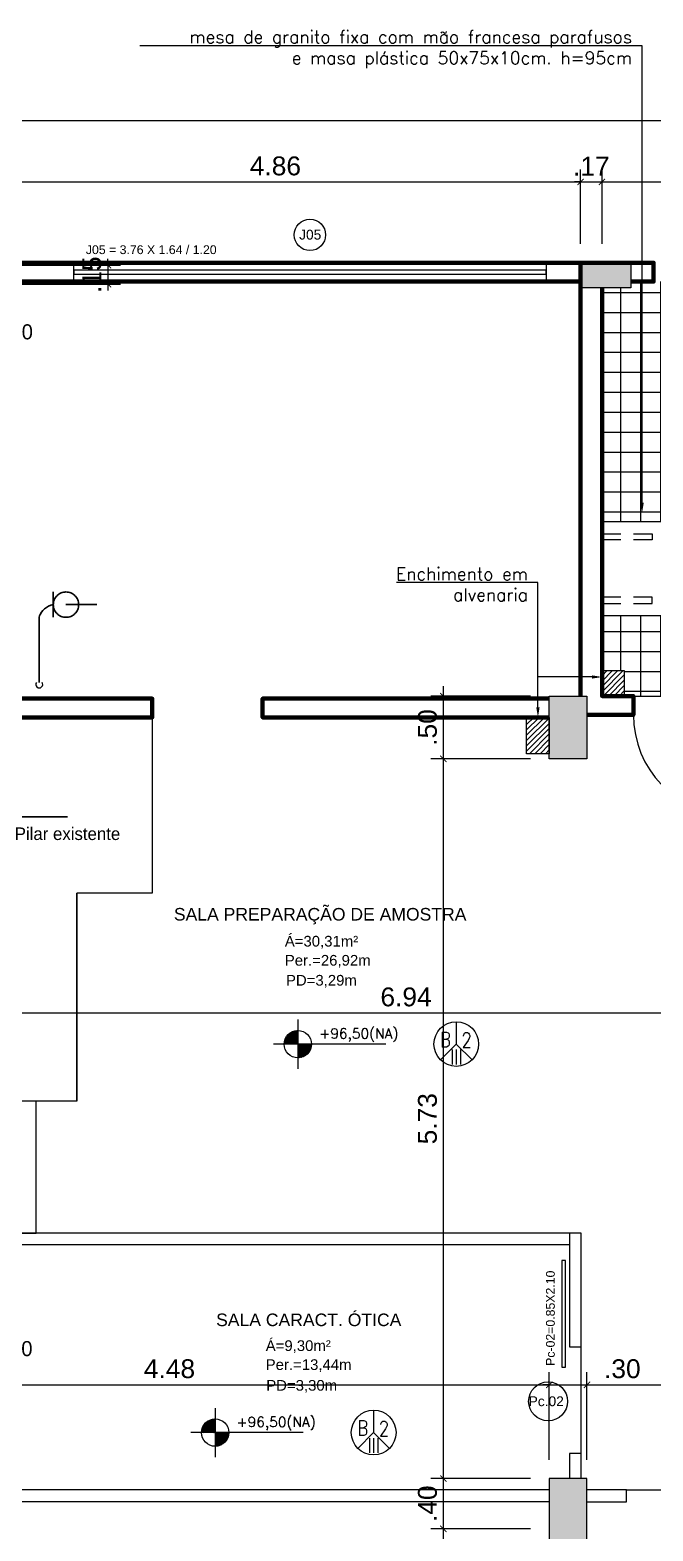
# Model space of a CAD drawing. Header units: metres. Extents: x -15851 to -15710, y 6781 to 6850.
# Drawn here: x -15816.52 to -15811.56, y 6796.07 to 6808.02 of the extents above; entities that cross this region are included whole.
import ezdxf
from ezdxf import colors
from ezdxf.entities.mleader import LeaderData, LeaderLine
from ezdxf.enums import TextEntityAlignment as Align
from ezdxf.math import Vec2, Vec3

# ---------------------------------------------------------------- set-up
doc = ezdxf.new("R2010")
doc.units = ezdxf.units.M
for name, pattern in [('ACAD_ISO02W100', [15, 12, -3]), ('ESTILO_TQS_0001', [1, 0.7, -0.3]), ('HIDDEN', [0.375, 0.25, -0.125])]:
    doc.linetypes.add(name, pattern=pattern)
for name, color, linetype in [('3', 3, 'Continuous'), ('ARCO', 1, 'Continuous'), ('Divisórias de Gesso Acartonado', 42, 'Continuous'), ('ESQUADRIAS', 2, 'Continuous'), ('pilares', 253, 'Continuous'), ('Shafts', 1, 'Continuous'), ('TEXTO', 7, 'Continuous'), ('Texto Esquadrias', 7, 'Continuous'), ('Texto Perimetro e Pé Direito', 7, 'Continuous'), ('TXT', 2, 'Continuous')]:
    doc.layers.add(name, color=color, linetype=linetype)
doc.layers.add('borda', color=220, linetype='Continuous', lineweight=9, plot=False)
for name, color, linetype, lineweight in [('cota', 18, 'Continuous', 9), ('hachura interna', 49, 'Continuous', 9), ('linha', 1, 'Continuous', 9), ('Linha 1', 1, 'Continuous', 13), ('Linha 3', 3, 'Continuous', 30), ('linha2', 2, 'Continuous', 20), ('parede', 8, 'Continuous', 80), ('PISO', 8, 'Continuous', 13), ('projeção', 25, 'ACAD_ISO02W100', 9)]:
    doc.layers.add(name, color=color, linetype=linetype, lineweight=lineweight)
doc.layers.get('borda').off()
doc.styles.add('AMBI', font='arial.ttf')
doc.styles.add('arial', font='arial.ttf')
doc.styles.add('romans', font='romans.shx')
doc.styles.add('STYLE1', font='romans.shx')
doc.dimstyles.new('1-50', dxfattribs={"dimtxt": 0.15, "dimasz": 0.05, "dimexe": 0.1, "dimexo": 0.15, "dimgap": 0.05, "dimtad": 1, "dimzin": 4, "dimdsep": 46, "dimtxsty": 'arial', "dimblk": 'ARCHTICK', "dimcen": 0, "dimdle": 0.08, "dimclrd": 256, "dimclre": 256, "dimclrt": 256, "dimadec": 1, "dimazin": 0, "dimtfac": 1, "dimtix": 1, "dimtmove": 0, "dimatfit": 0, "dimldrblk": 'ARCHTICK', "dimfxl": 1, "dimtolj": 1, "dimarcsym": 0})
pattern_1 = [(45, (0, 0), (-0.021213203436, 0.021213203436), [])]

# ---------------------------------------------------------------- blocks, each defined once
blk = doc.blocks.new('A$C676863C5')
at = {"layer": 'TXT'}
for p, q in [((0, 23.9), (0, 1.6)), ((0, 1.6), (-15.8, -14.3)), ((0, 1.6), (15.8, -14.3))]:
    blk.add_line(p, q, dxfattribs=at)
blk.add_circle((0, 1.6), 22.4, dxfattribs=at)
blk = doc.blocks.new('Adc_nivelpl')
h = blk.add_hatch()
h.set_pattern_fill('_U', color=256, scale=0.005, angle=45, style=0, double=1)
h.set_pattern_definition([(45, (-5.8772514, -3.5161936), (-0.003535534, 0.003535534), []), (135, (-5.8772514, -3.5161936), (-0.003535534, -0.003535534), [])])
h.paths.add_polyline_path([(0.195, -0.087, 0.414214), (0.087, -0.195), (0.195, -0.195)])
h.paths.add_polyline_path([(0.195, -0.195), (0.195, -0.304, 0.414214), (0.304, -0.195)])
for p, q in [((0.195, 0), (0.195, -0.391)), ((0.896, -0.195), (0, -0.195))]:
    blk.add_line(p, q)
blk.add_circle((0.195, -0.195), 0.109)
at = {"flags": 8}
blk.add_attdef('NIVEL', (0.364, -0.15), '', height=0.1, dxfattribs=at)
blk = doc.blocks.new('_ArchTick')
at = {"color": 0, "linetype": 'ByBlock', "const_width": 0.15}
blk.add_lwpolyline([(-0.5, -0.5), (0.5, 0.5)], dxfattribs=at)
blk = doc.blocks.new('*D48')
at = {"layer": 'cota', "lineweight": -2, "transparency": 16777216}
for p, q in [((-15817.077, 6806.81), (-15812.057, 6806.81)), ((-15816.997, 6806.317), (-15816.997, 6806.91)), ((-15812.137, 6806.317), (-15812.137, 6806.91))]:
    blk.add_line(p, q, dxfattribs=at)
at = {"layer": 'Defpoints', "color": 0, "transparency": 16777216}
for p in [(-15812.137, 6806.81), (-15816.997, 6806.167), (-15812.137, 6806.167)]:
    blk.add_point(p, dxfattribs=at)
at = {"layer": 'cota', "lineweight": -2, "transparency": 16777216, "xscale": 0.05, "yscale": 0.05, "zscale": 0.05, "rotation": 180}
blk.add_blockref('_ArchTick', (-15816.997, 6806.81), dxfattribs=at)
at = {"layer": 'cota', "lineweight": -2, "transparency": 16777216, "xscale": 0.05, "yscale": 0.05, "zscale": 0.05}
blk.add_blockref('_ArchTick', (-15812.137, 6806.81), dxfattribs=at)
at = {"layer": 'cota', "transparency": 16777216, "insert": (-15814.567, 6806.937), "char_height": 0.15, "attachment_point": 5, "style": 'arial'}
blk.add_mtext('\\A1;4.86', dxfattribs=at)
blk = doc.blocks.new('*D49')
at = {"layer": 'cota', "lineweight": -2, "transparency": 16777216}
for p, q in [((-15812.137, 6806.81), (-15812.187, 6806.81)), ((-15812.137, 6806.317), (-15812.137, 6806.91)), ((-15812.137, 6806.81), (-15811.967, 6806.81)), ((-15811.967, 6806.317), (-15811.967, 6806.91)), ((-15811.967, 6806.81), (-15811.917, 6806.81))]:
    blk.add_line(p, q, dxfattribs=at)
at = {"layer": 'Defpoints', "color": 0, "transparency": 16777216}
for p in [(-15811.967, 6806.81), (-15812.137, 6806.167), (-15811.967, 6806.167)]:
    blk.add_point(p, dxfattribs=at)
at = {"layer": 'cota', "lineweight": -2, "transparency": 16777216, "xscale": 0.05, "yscale": 0.05, "zscale": 0.05}
blk.add_blockref('_ArchTick', (-15812.137, 6806.81), dxfattribs=at)
at = {"layer": 'cota', "lineweight": -2, "transparency": 16777216, "xscale": 0.05, "yscale": 0.05, "zscale": 0.05, "rotation": 180}
blk.add_blockref('_ArchTick', (-15811.967, 6806.81), dxfattribs=at)
at = {"layer": 'cota', "transparency": 16777216, "insert": (-15812.052, 6806.936), "char_height": 0.15, "attachment_point": 5, "style": 'arial'}
blk.add_mtext('\\A1;.17', dxfattribs=at)
blk = doc.blocks.new('*D50')
at = {"layer": 'cota', "lineweight": -2, "transparency": 16777216}
for p, q in [((-15812.047, 6806.81), (-15810.017, 6806.81)), ((-15811.967, 6806.317), (-15811.967, 6806.91)), ((-15810.097, 6806.317), (-15810.097, 6806.91))]:
    blk.add_line(p, q, dxfattribs=at)
at = {"layer": 'Defpoints', "color": 0, "transparency": 16777216}
for p in [(-15810.097, 6806.81), (-15811.967, 6806.167), (-15810.097, 6806.167)]:
    blk.add_point(p, dxfattribs=at)
at = {"layer": 'cota', "lineweight": -2, "transparency": 16777216, "xscale": 0.05, "yscale": 0.05, "zscale": 0.05, "rotation": 180}
blk.add_blockref('_ArchTick', (-15811.967, 6806.81), dxfattribs=at)
at = {"layer": 'cota', "lineweight": -2, "transparency": 16777216, "xscale": 0.05, "yscale": 0.05, "zscale": 0.05}
blk.add_blockref('_ArchTick', (-15810.097, 6806.81), dxfattribs=at)
at = {"layer": 'cota', "transparency": 16777216, "insert": (-15811.032, 6806.937), "char_height": 0.15, "attachment_point": 5, "style": 'arial'}
blk.add_mtext('\\A1;1.87', dxfattribs=at)
blk = doc.blocks.new('*D63')
at = {"layer": 'cota', "lineweight": -2, "transparency": 16777216}
for p, q in [((-15817.147, 6806.317), (-15817.147, 6807.4)), ((-15792.987, 6806.317), (-15792.987, 6807.4)), ((-15817.227, 6807.3), (-15792.907, 6807.3))]:
    blk.add_line(p, q, dxfattribs=at)
at = {"layer": 'Defpoints', "color": 0, "transparency": 16777216}
for p in [(-15792.987, 6807.3), (-15817.147, 6806.167), (-15792.987, 6806.167)]:
    blk.add_point(p, dxfattribs=at)
at = {"layer": 'cota', "lineweight": -2, "transparency": 16777216, "xscale": 0.05, "yscale": 0.05, "zscale": 0.05, "rotation": 180}
blk.add_blockref('_ArchTick', (-15817.147, 6807.3), dxfattribs=at)
at = {"layer": 'cota', "lineweight": -2, "transparency": 16777216, "xscale": 0.05, "yscale": 0.05, "zscale": 0.05}
blk.add_blockref('_ArchTick', (-15792.987, 6807.3), dxfattribs=at)
at = {"layer": 'cota', "transparency": 16777216, "insert": (-15805.067, 6807.427), "char_height": 0.15, "attachment_point": 5, "style": 'arial'}
blk.add_mtext('\\A1;24.16', dxfattribs=at)
blk = doc.blocks.new('*D86')
at = {"layer": 'cota', "lineweight": -2, "transparency": 16777216}
for p, q in [((-15816.947, 6797.234), (-15812.307, 6797.234)), ((-15816.867, 6796.637), (-15816.867, 6797.334)), ((-15812.387, 6796.637), (-15812.387, 6797.334))]:
    blk.add_line(p, q, dxfattribs=at)
at = {"layer": 'Defpoints', "color": 0, "transparency": 16777216}
for p in [(-15812.387, 6797.234), (-15816.867, 6796.487), (-15812.387, 6796.487)]:
    blk.add_point(p, dxfattribs=at)
at = {"layer": 'cota', "lineweight": -2, "transparency": 16777216, "xscale": 0.05, "yscale": 0.05, "zscale": 0.05, "rotation": 180}
blk.add_blockref('_ArchTick', (-15816.867, 6797.234), dxfattribs=at)
at = {"layer": 'cota', "lineweight": -2, "transparency": 16777216, "xscale": 0.05, "yscale": 0.05, "zscale": 0.05}
blk.add_blockref('_ArchTick', (-15812.387, 6797.234), dxfattribs=at)
at = {"layer": 'cota', "transparency": 16777216, "insert": (-15815.41, 6797.361), "char_height": 0.15, "attachment_point": 5, "style": 'arial'}
blk.add_mtext('\\A1;4.48', dxfattribs=at)
blk = doc.blocks.new('*D87')
at = {"layer": 'cota', "lineweight": -2, "transparency": 16777216}
for p, q in [((-15812.387, 6797.234), (-15812.437, 6797.234)), ((-15812.387, 6796.637), (-15812.387, 6797.334)), ((-15812.387, 6797.234), (-15812.087, 6797.234)), ((-15812.087, 6796.637), (-15812.087, 6797.334)), ((-15812.087, 6797.234), (-15811.624, 6797.234))]:
    blk.add_line(p, q, dxfattribs=at)
at = {"layer": 'Defpoints', "color": 0, "transparency": 16777216}
for p in [(-15812.087, 6797.234), (-15812.387, 6796.487), (-15812.087, 6796.487)]:
    blk.add_point(p, dxfattribs=at)
at = {"layer": 'cota', "lineweight": -2, "transparency": 16777216, "xscale": 0.05, "yscale": 0.05, "zscale": 0.05}
blk.add_blockref('_ArchTick', (-15812.387, 6797.234), dxfattribs=at)
at = {"layer": 'cota', "lineweight": -2, "transparency": 16777216, "xscale": 0.05, "yscale": 0.05, "zscale": 0.05, "rotation": 180}
blk.add_blockref('_ArchTick', (-15812.087, 6797.234), dxfattribs=at)
at = {"layer": 'cota', "transparency": 16777216, "insert": (-15811.805, 6797.361), "char_height": 0.15, "attachment_point": 5, "style": 'arial'}
blk.add_mtext('\\A1;.30', dxfattribs=at)
blk = doc.blocks.new('*D88')
at = {"layer": 'cota', "lineweight": -2, "transparency": 16777216}
for p, q in [((-15812.167, 6797.234), (-15807.527, 6797.234)), ((-15812.087, 6796.637), (-15812.087, 6797.334)), ((-15807.607, 6796.637), (-15807.607, 6797.334))]:
    blk.add_line(p, q, dxfattribs=at)
at = {"layer": 'Defpoints', "color": 0, "transparency": 16777216}
for p in [(-15807.607, 6797.234), (-15812.087, 6796.487), (-15807.607, 6796.487)]:
    blk.add_point(p, dxfattribs=at)
at = {"layer": 'cota', "lineweight": -2, "transparency": 16777216, "xscale": 0.05, "yscale": 0.05, "zscale": 0.05, "rotation": 180}
blk.add_blockref('_ArchTick', (-15812.087, 6797.234), dxfattribs=at)
at = {"layer": 'cota', "lineweight": -2, "transparency": 16777216, "xscale": 0.05, "yscale": 0.05, "zscale": 0.05}
blk.add_blockref('_ArchTick', (-15807.607, 6797.234), dxfattribs=at)
at = {"layer": 'cota', "transparency": 16777216, "insert": (-15809.847, 6797.361), "char_height": 0.15, "attachment_point": 5, "style": 'arial'}
blk.add_mtext('\\A1;4.48', dxfattribs=at)
blk = doc.blocks.new('*D97')
at = {"layer": 'cota', "lineweight": -2, "transparency": 16777216}
for p, q in [((-15813.23, 6790.307), (-15813.23, 6796.167)), ((-15812.537, 6796.087), (-15813.33, 6796.087)), ((-15812.537, 6790.387), (-15813.33, 6790.387))]:
    blk.add_line(p, q, dxfattribs=at)
at = {"layer": 'Defpoints', "color": 0, "transparency": 16777216}
for p in [(-15813.23, 6796.087), (-15812.387, 6796.087), (-15812.387, 6790.387)]:
    blk.add_point(p, dxfattribs=at)
at = {"layer": 'cota', "lineweight": -2, "transparency": 16777216, "xscale": 0.05, "yscale": 0.05, "zscale": 0.05}
for p, rotation in [((-15813.23, 6796.087), 90), ((-15813.23, 6790.387), 270)]:
    blk.add_blockref('_ArchTick', p, dxfattribs=dict(at, rotation=rotation))
at = {"layer": 'cota', "transparency": 16777216, "insert": (-15813.356, 6793.237), "char_height": 0.15, "attachment_point": 5, "rotation": 90, "style": 'arial'}
blk.add_mtext('\\A1;5.70', dxfattribs=at)
blk = doc.blocks.new('*D98')
at = {"layer": 'cota', "lineweight": -2, "transparency": 16777216}
for p, q in [((-15813.23, 6796.007), (-15813.23, 6796.567)), ((-15812.537, 6796.487), (-15813.33, 6796.487)), ((-15812.537, 6796.087), (-15813.33, 6796.087))]:
    blk.add_line(p, q, dxfattribs=at)
at = {"layer": 'Defpoints', "color": 0, "transparency": 16777216}
for p in [(-15813.23, 6796.487), (-15812.387, 6796.487), (-15812.387, 6796.087)]:
    blk.add_point(p, dxfattribs=at)
at = {"layer": 'cota', "lineweight": -2, "transparency": 16777216, "xscale": 0.05, "yscale": 0.05, "zscale": 0.05}
for p, rotation in [((-15813.23, 6796.487), 90), ((-15813.23, 6796.087), 270)]:
    blk.add_blockref('_ArchTick', p, dxfattribs=dict(at, rotation=rotation))
at = {"layer": 'cota', "transparency": 16777216, "insert": (-15813.356, 6796.287), "char_height": 0.15, "attachment_point": 5, "rotation": 90, "style": 'arial'}
blk.add_mtext('\\A1;.40', dxfattribs=at)
blk = doc.blocks.new('*D99')
at = {"layer": 'cota', "lineweight": -2, "transparency": 16777216}
for p, q in [((-15813.23, 6796.407), (-15813.23, 6802.297)), ((-15812.537, 6802.217), (-15813.33, 6802.217)), ((-15812.537, 6796.487), (-15813.33, 6796.487))]:
    blk.add_line(p, q, dxfattribs=at)
at = {"layer": 'Defpoints', "color": 0, "transparency": 16777216}
for p in [(-15813.23, 6802.217), (-15812.387, 6802.217), (-15812.387, 6796.487)]:
    blk.add_point(p, dxfattribs=at)
at = {"layer": 'cota', "lineweight": -2, "transparency": 16777216, "xscale": 0.05, "yscale": 0.05, "zscale": 0.05}
for p, rotation in [((-15813.23, 6802.217), 90), ((-15813.23, 6796.487), 270)]:
    blk.add_blockref('_ArchTick', p, dxfattribs=dict(at, rotation=rotation))
at = {"layer": 'cota', "transparency": 16777216, "insert": (-15813.356, 6799.352), "char_height": 0.15, "attachment_point": 5, "rotation": 90, "style": 'arial'}
blk.add_mtext('\\A1;5.73', dxfattribs=at)
blk = doc.blocks.new('*D100')
at = {"layer": 'cota', "lineweight": -2, "transparency": 16777216}
for p, q in [((-15813.23, 6802.137), (-15813.23, 6802.797)), ((-15812.537, 6802.717), (-15813.33, 6802.717)), ((-15812.537, 6802.217), (-15813.33, 6802.217))]:
    blk.add_line(p, q, dxfattribs=at)
at = {"layer": 'Defpoints', "color": 0, "transparency": 16777216}
for p in [(-15813.23, 6802.717), (-15812.387, 6802.717), (-15812.387, 6802.217)]:
    blk.add_point(p, dxfattribs=at)
at = {"layer": 'cota', "lineweight": -2, "transparency": 16777216, "xscale": 0.05, "yscale": 0.05, "zscale": 0.05}
for p, rotation in [((-15813.23, 6802.717), 90), ((-15813.23, 6802.217), 270)]:
    blk.add_blockref('_ArchTick', p, dxfattribs=dict(at, rotation=rotation))
at = {"layer": 'cota', "transparency": 16777216, "insert": (-15813.356, 6802.467), "char_height": 0.15, "attachment_point": 5, "rotation": 90, "style": 'arial'}
blk.add_mtext('\\A1;.50', dxfattribs=at)
blk = doc.blocks.new('*D125')
at = {"layer": 'cota', "lineweight": -2, "transparency": 16777216}
for p, q in [((-15816.997, 6800.345), (-15816.997, 6800.295)), ((-15810.057, 6800.387), (-15810.057, 6800.095)), ((-15817.077, 6800.195), (-15809.977, 6800.195))]:
    blk.add_line(p, q, dxfattribs=at)
at = {"layer": 'Defpoints', "color": 0, "transparency": 16777216}
for p in [(-15810.057, 6800.537), (-15816.997, 6800.195), (-15810.057, 6800.195)]:
    blk.add_point(p, dxfattribs=at)
at = {"layer": 'cota', "lineweight": -2, "transparency": 16777216, "xscale": 0.05, "yscale": 0.05, "zscale": 0.05, "rotation": 180}
blk.add_blockref('_ArchTick', (-15816.997, 6800.195), dxfattribs=at)
at = {"layer": 'cota', "lineweight": -2, "transparency": 16777216, "xscale": 0.05, "yscale": 0.05, "zscale": 0.05}
blk.add_blockref('_ArchTick', (-15810.057, 6800.195), dxfattribs=at)
at = {"layer": 'cota', "transparency": 16777216, "insert": (-15813.527, 6800.321), "char_height": 0.15, "attachment_point": 5, "style": 'arial'}
blk.add_mtext('\\A1;6.94', dxfattribs=at)
blk = doc.blocks.new('*D695')
at = {"layer": 'cota', "lineweight": -2, "transparency": 16777216}
for p, q in [((-15815.9, 6806.147), (-15815.9, 6806.197)), ((-15816.847, 6806.147), (-15815.8, 6806.147)), ((-15815.9, 6806.147), (-15815.9, 6805.997)), ((-15816.997, 6805.997), (-15815.8, 6805.997)), ((-15815.9, 6805.997), (-15815.9, 6805.947))]:
    blk.add_line(p, q, dxfattribs=at)
at = {"layer": 'Defpoints', "color": 0, "transparency": 16777216}
for p in [(-15816.997, 6806.147), (-15817.147, 6805.997), (-15815.9, 6805.997)]:
    blk.add_point(p, dxfattribs=at)
at = {"layer": 'cota', "lineweight": -2, "transparency": 16777216, "xscale": 0.05, "yscale": 0.05, "zscale": 0.05}
for p, rotation in [((-15815.9, 6806.147), 270), ((-15815.9, 6805.997), 90)]:
    blk.add_blockref('_ArchTick', p, dxfattribs=dict(at, rotation=rotation))
at = {"layer": 'cota', "transparency": 16777216, "insert": (-15816.027, 6806.072), "char_height": 0.15, "attachment_point": 5, "rotation": 90, "style": 'arial'}
blk.add_mtext('\\A1;.15', dxfattribs=at)

msp = doc.modelspace()

# ---------------------------------------------------------------- hatches: boundary and pattern name
at = {"layer": 'hachura interna'}
h = msp.add_hatch(dxfattribs=at)
h.set_pattern_fill('NET', color=256, scale=0.05)
h.paths.add_polyline_path([(-15810.647, 6806.017), (-15811.556, 6806.017), (-15811.737, 6806.017), (-15811.737, 6805.967), (-15811.967, 6805.967), (-15811.967, 6804.107), (-15811.467, 6804.107), (-15811.467, 6803.357), (-15811.967, 6803.357), (-15811.967, 6802.917), (-15811.787, 6802.917), (-15811.787, 6802.717), (-15811.717, 6802.717), (-15810.917, 6802.717), (-15810.647, 6802.717), (-15810.647, 6803.437), (-15810.647, 6804.367)])
at = {"layer": 'pilares'}
h = msp.add_hatch(color=256, dxfattribs=at)
h.paths.add_polyline_path([(-15792.967, 6790.387), (-15793.267, 6790.387), (-15793.267, 6789.887), (-15792.967, 6789.887)])
h.paths.add_polyline_path([(-15792.967, 6796.487), (-15793.267, 6796.487), (-15793.267, 6795.987), (-15792.967, 6795.987)])
h.paths.add_polyline_path([(-15792.967, 6802.717), (-15793.267, 6802.717), (-15793.267, 6802.217), (-15792.967, 6802.217)])
h.paths.add_polyline_path([(-15797.747, 6802.717), (-15798.047, 6802.717), (-15798.047, 6802.217), (-15797.747, 6802.217)])
h.paths.add_polyline_path([(-15797.747, 6796.487), (-15798.047, 6796.487), (-15798.047, 6795.987), (-15797.747, 6795.987)])
h.paths.add_polyline_path([(-15797.747, 6790.387), (-15798.047, 6790.387), (-15798.047, 6789.887), (-15797.747, 6789.887)])
h.paths.add_polyline_path([(-15797.897, 6787.337), (-15798.197, 6787.337), (-15798.197, 6787.137), (-15797.897, 6787.137)])
h.paths.add_polyline_path([(-15802.527, 6787.337), (-15802.827, 6787.337), (-15802.827, 6787.137), (-15802.527, 6787.137)])
h.paths.add_polyline_path([(-15805.217, 6787.337), (-15805.517, 6787.337), (-15805.517, 6787.137), (-15805.217, 6787.137)])
h.paths.add_polyline_path([(-15807.307, 6790.387), (-15807.607, 6790.387), (-15807.607, 6789.887), (-15807.307, 6789.887)])
h.paths.add_polyline_path([(-15812.087, 6790.387), (-15812.387, 6790.387), (-15812.387, 6790.237), (-15812.387, 6789.887), (-15812.087, 6789.887)])
h.paths.add_polyline_path([(-15816.867, 6790.387), (-15817.167, 6790.387), (-15817.167, 6789.887), (-15816.867, 6789.887)])
h.paths.add_polyline_path([(-15816.867, 6796.487), (-15817.167, 6796.487), (-15817.167, 6795.987), (-15816.867, 6795.987)])
h.paths.add_polyline_path([(-15812.087, 6796.487), (-15812.387, 6796.487), (-15812.387, 6795.987), (-15812.087, 6795.987)])
h.paths.add_polyline_path([(-15807.307, 6796.487), (-15807.607, 6796.487), (-15807.607, 6795.987), (-15807.307, 6795.987)])
h.paths.add_polyline_path([(-15802.527, 6796.487), (-15802.827, 6796.487), (-15802.827, 6795.987), (-15802.527, 6795.987)])
h.paths.add_polyline_path([(-15800.077, 6800.737), (-15800.377, 6800.737), (-15800.377, 6800.537), (-15800.077, 6800.537)])
h.paths.add_polyline_path([(-15802.642, 6802.717), (-15802.942, 6802.717), (-15802.942, 6802.217), (-15802.642, 6802.217)])
h.paths.add_polyline_path([(-15804.917, 6800.737), (-15805.217, 6800.737), (-15805.217, 6800.537), (-15804.917, 6800.537)])
h.paths.add_polyline_path([(-15809.757, 6800.737), (-15810.057, 6800.737), (-15810.057, 6800.537), (-15809.757, 6800.537)])
h.paths.add_polyline_path([(-15807.112, 6802.717), (-15807.412, 6802.717), (-15807.412, 6802.217), (-15807.112, 6802.217)])
h.paths.add_polyline_path([(-15812.087, 6802.717), (-15812.387, 6802.717), (-15812.387, 6802.217), (-15812.087, 6802.217)])
h.paths.add_polyline_path([(-15816.867, 6802.717), (-15817.167, 6802.717), (-15817.167, 6802.217), (-15816.867, 6802.217)])
h.paths.add_polyline_path([(-15811.737, 6806.167), (-15812.137, 6806.167), (-15812.137, 6805.967), (-15811.737, 6805.967)])
h.paths.add_polyline_path([(-15807.257, 6806.167), (-15807.657, 6806.167), (-15807.657, 6805.967), (-15807.257, 6805.967)])
h.paths.add_polyline_path([(-15802.477, 6806.167), (-15802.877, 6806.167), (-15802.877, 6805.967), (-15802.477, 6805.967)])
h.paths.add_polyline_path([(-15798.007, 6806.167), (-15798.407, 6806.167), (-15798.407, 6805.967), (-15798.007, 6805.967)])
at = {"layer": 'Shafts'}
h = msp.add_hatch(dxfattribs=at)
h.set_pattern_fill('_USER', color=256, scale=0.03, angle=45, style=0, pattern_type=0)
h.set_pattern_definition(pattern_1)
h.paths.add_polyline_path([(-15811.787, 6802.917), (-15811.967, 6802.917), (-15811.967, 6802.717), (-15811.787, 6802.717)])
h = msp.add_hatch(dxfattribs=at)
h.set_pattern_fill('_USER', color=256, scale=0.03, angle=45, style=0, pattern_type=0)
h.set_pattern_definition(pattern_1)
h.paths.add_polyline_path([(-15812.387, 6802.547), (-15812.567, 6802.547), (-15812.567, 6802.257), (-15812.387, 6802.257)])

# ---------------------------------------------------------------- linework, layer by layer
at = {"layer": 'ARCO'}
msp.add_arc((-15810.916, 6802.568), 0.801, 180.0304, 267.7802, dxfattribs=at)
at = {"layer": 'Divisórias de Gesso Acartonado'}
for p, q in [((-15812.132, 6798.442), (-15816.997, 6798.442)), ((-15812.227, 6798.347), (-15816.997, 6798.347)), ((-15812.387, 6796.397), (-15816.867, 6796.397)), ((-15812.387, 6796.302), (-15816.867, 6796.302))]:
    msp.add_line(p, q, dxfattribs=at)
for points in [[(-15812.227, 6798.442), (-15812.227, 6797.537), (-15812.132, 6797.537), (-15812.132, 6798.442)], [(-15812.132, 6796.487), (-15812.132, 6796.687), (-15812.227, 6796.687), (-15812.227, 6796.487)], [(-15812.087, 6796.302), (-15811.772, 6796.302), (-15811.772, 6796.397), (-15812.087, 6796.397)]]:
    msp.add_lwpolyline(points, dxfattribs=at)
at = {"layer": 'ESQUADRIAS', "color": 1}
msp.add_lwpolyline([(-15812.412, 6806.017), (-15816.172, 6806.017), (-15816.172, 6806.167), (-15812.412, 6806.167)], close=True, dxfattribs=at)
at = {"layer": 'ESQUADRIAS'}
msp.add_lwpolyline([(-15812.412, 6806.107), (-15816.172, 6806.107), (-15816.172, 6806.077), (-15812.412, 6806.077)], close=True, dxfattribs=at)
at = {"layer": 'ESQUADRIAS', "color": 2}
msp.add_lwpolyline([(-15812.288, 6798.223), (-15812.288, 6797.373), (-15812.258, 6797.373), (-15812.258, 6798.223)], close=True, dxfattribs=at)
at = {"layer": 'Linha 1', "color": 1, "linetype": 'ByBlock', "lineweight": -2}
msp.add_lwpolyline([(-15812.047, 6802.869), (-15812.477, 6802.869)], dxfattribs=at)
at = {"layer": 'Linha 1', "color": 1}
msp.add_solid([(-15812.047, 6802.882), (-15811.967, 6802.869), (-15812.047, 6802.856)], dxfattribs=at)
at = {"layer": 'Linha 3', "linetype": 'ESTILO_TQS_0001'}
for p, q in [((-15816.335, 6803.344), (-15816.335, 6803.546)), ((-15816.447, 6803.349), (-15816.447, 6802.826))]:
    msp.add_line(p, q, dxfattribs=at)
at = {"layer": 'Linha 3', "linetype": 'Continuous'}
msp.add_line((-15815.988, 6803.445), (-15816.234, 6803.445), dxfattribs=at)
msp.add_lwpolyline([(-15816.221, 6801.755), (-15816.594, 6801.755), (-15816.85, 6802.151), (-15816.769, 6802.056), (-15816.85, 6802.151), (-15816.796, 6802.038)], dxfattribs=at)
at = {"layer": 'Linha 3', "linetype": 'ESTILO_TQS_0001'}
msp.add_circle((-15816.234, 6803.445), 0.101, dxfattribs=at)
at = {"layer": 'Linha 3', "linetype": 'Continuous'}
msp.add_arc((-15816.307, 6803.299), 0.149, 101.0431, 160.2189, dxfattribs=at)
at = {"layer": 'linha2', "ltscale": 0.2}
for points in [[(-15811.967, 6804.107), (-15811.467, 6804.107), (-15811.467, 6803.357), (-15811.967, 6803.357)], [(-15815.547, 6802.547), (-15815.547, 6801.147), (-15816.147, 6801.147)], [(-15816.147, 6799.492), (-15816.472, 6799.492)]]:
    msp.add_lwpolyline(points, dxfattribs=at)
for points in [[(-15816.147, 6799.492), (-15816.147, 6801.147)], [(-15816.997, 6799.492), (-15816.997, 6798.442), (-15816.472, 6798.442), (-15816.472, 6799.492)]]:
    msp.add_lwpolyline(points, close=True, dxfattribs=at)
at = {"layer": 'parede'}
msp.add_line((-15812.137, 6806.017), (-15816.747, 6806.017), dxfattribs=at)
for points in [[(-15812.137, 6806.117), (-15812.137, 6806.167), (-15816.747, 6806.167), (-15816.747, 6806.117)], [(-15812.137, 6802.717), (-15812.137, 6802.717), (-15812.137, 6802.717), (-15812.137, 6806.167), (-15811.556, 6806.167), (-15811.556, 6806.017), (-15811.737, 6806.017)], [(-15811.967, 6805.967), (-15811.967, 6802.717), (-15811.717, 6802.717), (-15811.717, 6802.567), (-15812.087, 6802.567)], [(-15816.867, 6802.697), (-15815.547, 6802.697), (-15815.547, 6802.547), (-15816.867, 6802.547)], [(-15812.387, 6802.547), (-15814.669, 6802.547), (-15814.669, 6802.697), (-15812.387, 6802.697)]]:
    msp.add_lwpolyline(points, dxfattribs=at)
at = {"layer": 'pilares'}
for points in [[(-15812.137, 6806.167), (-15811.737, 6806.167), (-15811.737, 6805.967), (-15812.137, 6805.967)], [(-15812.387, 6802.717), (-15812.087, 6802.717), (-15812.087, 6802.217), (-15812.387, 6802.217)], [(-15812.387, 6795.987), (-15812.087, 6795.987), (-15812.087, 6796.487), (-15812.387, 6796.487)]]:
    msp.add_lwpolyline(points, close=True, dxfattribs=at)
at = {"layer": 'pilares', "linetype": 'Continuous'}
msp.add_arc((-15816.447, 6802.81), 0.0278, 143.993, 36.007, dxfattribs=at)
at = {"layer": 'PISO'}
for p, q in [((-15811.717, 6802.717), (-15810.917, 6802.717)), ((-15812.132, 6796.687), (-15812.132, 6797.537)), ((-15811.772, 6796.397), (-15810.732, 6796.397))]:
    msp.add_line(p, q, dxfattribs=at)
at = {"layer": 'projeção', "color": 2, "linetype": 'HIDDEN', "ltscale": 0.6}
for points in [[(-15811.967, 6804.01), (-15811.567, 6804.01), (-15811.567, 6803.96), (-15811.967, 6803.96)], [(-15811.967, 6803.455), (-15811.567, 6803.455), (-15811.567, 6803.505), (-15811.967, 6803.505)]]:
    msp.add_lwpolyline(points, dxfattribs=at)
at = {"layer": 'Shafts'}
for points in [[(-15811.967, 6802.717), (-15811.787, 6802.717), (-15811.787, 6802.917), (-15811.967, 6802.917)], [(-15812.567, 6802.547), (-15812.387, 6802.547), (-15812.387, 6802.257), (-15812.567, 6802.257)]]:
    msp.add_lwpolyline(points, close=True, dxfattribs=at)
at = {"layer": 'Texto Esquadrias'}
for centre, radius in [((-15814.292, 6806.389), 0.125), ((-15812.396, 6797.102), 0.155)]:
    msp.add_circle(centre, radius, dxfattribs=at)

# ---------------------------------------------------------------- block references
at = {"layer": 'borda', "ltscale": 0.2, "xscale": 0.007948720341326031, "yscale": 0.007948720341326031, "zscale": 0.007948720341326031}
for p in [(-15813.127, 6799.934), (-15813.785, 6796.841)]:
    msp.add_blockref('A$C676863C5', p, dxfattribs=at)
at = {"layer": 'linha'}
ref = msp.add_blockref('Adc_nivelpl', (-15814.583, 6800.141), dxfattribs=at)
ref.add_attrib('NIVEL', '+96,50(NA)', (-15814.219, 6799.991), dxfattribs={"layer": 'TEXTO', "height": 0.08, "style": 'romans', "flags": 8})
ref = msp.add_blockref('Adc_nivelpl', (-15815.241, 6797.048), dxfattribs=at)
ref.add_attrib('NIVEL', '+96,50(NA)', (-15814.877, 6796.898), dxfattribs={"layer": 'TEXTO', "height": 0.08, "style": 'romans', "flags": 8})

# ---------------------------------------------------------------- texts
at = {"layer": '3', "linetype": 'Continuous'}
for s, p in [('40/20', (-15816.899, 6805.557)), ('20/50', (-15816.902, 6797.462))]:
    msp.add_text(s, height=0.12, dxfattribs=at).set_placement(p)
at = {"layer": 'Linha 3', "linetype": 'Continuous'}
msp.add_text('Pilar existente', height=0.1, dxfattribs=at).set_placement((-15816.642, 6801.571))
at = {"layer": 'TEXTO', "style": 'AMBI'}
for s, height, p in [('SALA PREPARAÇÃO DE AMOSTRA', 0.1, (-15815.375, 6800.93)), ('Á=30,31m²', 0.085, (-15814.492, 6800.723)), ('SALA CARACT. ÓTICA', 0.1, (-15815.039, 6797.701)), ('Á=9,30m²', 0.085, (-15814.644, 6797.503))]:
    msp.add_text(s, height=height, dxfattribs=at).set_placement(p)
at = {"layer": 'Texto Esquadrias', "style": 'AMBI'}
for s, insert, char_height, width, attachment_point in [('J05', (-15814.378, 6806.43), 0.0783, 1.16629, 1), ('J05 = 3.76 X 1.64 / 1.20', (-15816.076, 6806.306), 0.07, 1.04228, 1), ('Pc.02', (-15812.271, 6797.142), 0.0783, 1.16629, 3)]:
    msp.add_mtext(s, dxfattribs=dict(at, insert=insert, char_height=char_height, width=width, attachment_point=attachment_point))
at = {"layer": 'Texto Esquadrias', "insert": (-15812.342, 6798.143), "char_height": 0.07, "width": 0.77381, "attachment_point": 9, "rotation": 90, "style": 'AMBI'}
msp.add_mtext('Pc-02=0.85X2.10', dxfattribs=at)
at = {"layer": 'Texto Perimetro e Pé Direito', "style": 'AMBI'}
for s, p in [('Per.=26,92m', (-15814.492, 6800.571)), ('PD=3,29m', (-15814.483, 6800.412)), ('Per.=13,44m', (-15814.644, 6797.352)), ('PD=3,30m', (-15814.64, 6797.187))]:
    msp.add_text(s, height=0.085, dxfattribs=at).set_placement(p)
at = {"layer": 'TXT', "style": 'STYLE1', "width": 0.8}
for s, height, p in [('B', 0.119, (-15813.214, 6799.923)), ('2', 0.119, (-15813.045, 6799.919)), ('III', 0.1192, (-15813.127, 6799.784)), ('B', 0.119, (-15813.872, 6796.83)), ('2', 0.119, (-15813.703, 6796.826)), ('III', 0.1192, (-15813.785, 6796.691))]:
    msp.add_text(s, height=height, rotation=360, dxfattribs=at).set_placement(p, align=Align.CENTER)

# ---------------------------------------------------------------- dimensions: what is measured, and where the dimension line sits
at = {"layer": 'cota'}
for base, p1, p2, picture, middle in [((-15792.987, 6807.3), (-15817.147, 6806.167), (-15792.987, 6806.167), '*D63', (-15805.067, 6807.427)), ((-15812.137, 6806.81), (-15816.997, 6806.167), (-15812.137, 6806.167), '*D48', (-15814.567, 6806.937)), ((-15811.967, 6806.81), (-15812.137, 6806.167), (-15811.967, 6806.167), '*D49', (-15812.052, 6806.936)), ((-15810.097, 6806.81), (-15811.967, 6806.167), (-15810.097, 6806.167), '*D50', (-15811.032, 6806.937)), ((-15810.057, 6800.195), (-15816.997, 6800.195), (-15810.057, 6800.537), '*D125', (-15813.527, 6800.321)), ((-15807.607, 6797.234), (-15812.087, 6796.487), (-15807.607, 6796.487), '*D88', (-15809.847, 6797.361))]:
    dim = msp.add_linear_dim(base=base, p1=p1, p2=p2, dimstyle='1-50', dxfattribs=at)
    dim.commit()
    dim.dimension.update_dxf_attribs({"geometry": picture, "text_midpoint": middle})
for base, p1, p2, picture, middle in [((-15815.9, 6805.997), (-15816.997, 6806.147), (-15817.147, 6805.997), '*D695', (-15816.027, 6806.072)), ((-15813.23, 6802.717), (-15812.387, 6802.217), (-15812.387, 6802.717), '*D100', (-15813.356, 6802.467)), ((-15813.23, 6802.217), (-15812.387, 6796.487), (-15812.387, 6802.217), '*D99', (-15813.356, 6799.352)), ((-15813.23, 6796.487), (-15812.387, 6796.087), (-15812.387, 6796.487), '*D98', (-15813.356, 6796.287)), ((-15813.23, 6796.087), (-15812.387, 6790.387), (-15812.387, 6796.087), '*D97', (-15813.356, 6793.237))]:
    dim = msp.add_linear_dim(base=base, p1=p1, p2=p2, angle=90, dimstyle='1-50', dxfattribs=at)
    dim.commit()
    dim.dimension.update_dxf_attribs({"geometry": picture, "text_midpoint": middle})
for base, p1, p2, picture, middle in [((-15812.387, 6797.234), (-15816.867, 6796.487), (-15812.387, 6796.487), '*D86', (-15815.41, 6797.234)), ((-15812.087, 6797.234), (-15812.387, 6796.487), (-15812.087, 6796.487), '*D87', (-15811.805, 6797.234))]:
    dim = msp.add_linear_dim(base=base, p1=p1, p2=p2, dimstyle='1-50', dxfattribs=at)
    dim.commit()
    dim.dimension.update_dxf_attribs({"geometry": picture, "text_midpoint": middle, "dimtype": 160})

# ---------------------------------------------------------------- leaders
at = {"layer": 'Linha 1'}
ml = msp.add_multileader_mtext('Standard', dxfattribs=at)
ml.set_content('mesa de granito fixa com mão francesa parafusos e masa plástica 50x75x10cm. h=95cm', color=2, style='romans')
ml.set_leader_properties(color=1)
ml.build(insert=Vec2(0, 0))
ml.multileader.update_dxf_attribs({"text_right_attachment_type": 6, "dogleg_length": 3, "arrow_head_size": 0.08})
ctx = ml.context
ctx.base_point, ctx.char_height, ctx.arrow_head_size, ctx.landing_gap_size, ctx.plane_origin = Vec3(-15814.987, 6807.965), 0.1, 0.08, 0.05, Vec3(-15811.648, 6804.854)
ctx.right_attachment, ctx.text_align_type = 6, 2
notes = []
notes.append((ctx, [(0, (1, 1, 0), (-15811.648, 6807.895), (-1, 0), 0.03, [(0, [(-15811.648, 6804.176)], 0, [])])]))
ctx.mtext.insert, ctx.mtext.width, ctx.mtext.alignment, ctx.mtext.flow_direction = Vec3(-15811.728, 6808.015), 3.88001, 3, 5
ml = msp.add_multileader_mtext('Standard', dxfattribs=at)
ml.set_content('Enchimento em \\Palvenaria', color=2, style='romans')
ml.set_leader_properties(color=1)
ml.build(insert=Vec2(0, 0))
ml.multileader.update_dxf_attribs({"text_right_attachment_type": 6, "dogleg_length": 3, "arrow_head_size": 0.08})
ctx = ml.context
ctx.base_point, ctx.char_height, ctx.arrow_head_size, ctx.landing_gap_size, ctx.plane_origin = Vec3(-15813.759, 6803.69), 0.1, 0.08, 0.05, Vec3(-15812.477, 6802.547)
ctx.right_attachment, ctx.text_align_type = 6, 2
notes.append((ctx, [(0, (1, 1, 0), (-15812.477, 6803.62), (-1, 0), 0.03, [(0, [(-15812.477, 6802.547)], 0, [])])]))
ctx.mtext.insert, ctx.mtext.width, ctx.mtext.alignment, ctx.mtext.flow_direction = Vec3(-15812.557, 6803.74), 2.62727, 3, 5
for ctx, leaders in notes:
    for number, flags, end, landing, length, lines in leaders:
        leader = LeaderData()
        leader.index, (leader.has_last_leader_line, leader.has_dogleg_vector, leader.attachment_direction) = number, flags
        leader.last_leader_point, leader.dogleg_vector, leader.dogleg_length = Vec3(end), Vec3(landing), length
        for number, points, colour, breaks in lines:
            line = LeaderLine()
            line.index, line.vertices, line.color, line.breaks = number, Vec3.list(points), colors.encode_raw_color(colour), breaks
            leader.lines.append(line)
        ctx.leaders.append(leader)

doc.saveas('drawing.dxf')
